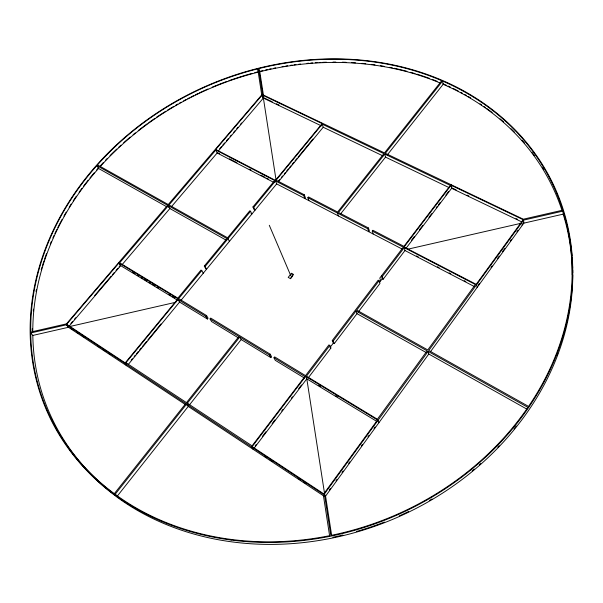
<?xml version="1.0" encoding="UTF-8"?>
<svg xmlns="http://www.w3.org/2000/svg" width="603" height="603" viewBox="0 0 603 603"><rect width="100%" height="100%" fill="white"/><g stroke="black" fill="none" stroke-linecap="round" stroke-linejoin="round"><path stroke-width="0.9" d="M324.406 493.993L428.1 351.398L527.889 407.364A275.925 233.549 -23.1 0 1 330.813 535.441L324.406 493.993L325.575 496.133L331.688 535.607M523.555 220.125L428.756 350.494L528.545 406.399A275.865 233.451 -23 0 0 563.021 211.088L523.555 220.125L523.856 223.14L430.55 351.602M329.351 489.945L330.452 488.43M335.969 480.84L337.069 479.317M342.029 472.488L343.137 470.973M348.647 463.383L349.755 461.868M361.333 445.926L362.433 444.411M367.951 436.821L369.051 435.306M374.011 428.469L375.119 426.954M478.33 284.887L479.438 283.372M491 267.453L492.101 265.938M497.611 258.363L499.261 256.087M502.563 251.534L504.771 248.504M510.274 240.929L511.374 239.406M516.884 231.831L517.985 230.316M521.844 225.009L523.494 222.733M325.575 496.133L428.793 354.014L428.1 351.398M308.178 377.93L330.896 348.029L329.833 345.444L328.921 344.908L305.533 375.639L274.659 356.901L273.981 357.783L275.254 360.3L304.447 378.066M334.235 343.635L356.999 313.673L356.049 310.982L333.18 341.034L334.235 343.635L333.323 343.107L332.268 340.507L378.194 280.176L379.106 280.674L379.958 283.448L358.212 312.075M383.154 279.242L404.975 250.524L404.229 247.652L382.317 276.453L383.154 279.242L382.249 278.752L381.405 275.963L382.317 276.453M305.646 376.362L252.167 446.642L323.773 493.872L377.508 420.005L305.646 376.362L306.814 378.85L324.504 493.224M451.074 185.249L404.085 247.004L476.189 284.337L523.193 219.718L451.074 185.249L451.639 188.294L405.962 248.391M329.833 345.444L306.437 376.189L377.365 419.236L427.12 350.848L356.049 310.982M379.106 280.674L356.705 310.123L427.783 349.944L475.383 284.518L404.229 247.652M255.182 445.903L256.313 444.419M262.524 436.24L265.915 431.786M272.126 423.608L274.953 419.892M281.729 410.975L282.86 409.49M291.332 398.342L292.463 396.857M298.681 388.686L301.5 384.97M333.323 343.107L329.992 347.494L330.896 348.029M379.581 282.257L382.249 278.752M411.45 240.333L414.269 236.632M419.334 229.962L422.718 225.514M428.914 217.366L431.733 213.658M436.233 207.734L437.363 206.249M438.487 204.771L440.175 202.548M445.813 195.138L448.624 191.43M254.149 448.15L306.814 378.85L376.815 421.422M270.265 354.232L271.554 356.765L270.875 357.639L269.586 355.114L270.265 354.232L210.711 318.083L210.032 318.927L211.51 321.512L238.72 338.072M368.478 227.994L369.353 230.896L368.727 231.695L367.853 228.801L368.478 227.994L338.471 212.46L384.744 154.067L450.32 185.423L403.942 246.348L372.903 230.286L372.277 231.092L373.136 233.987M117.683 495.606L188.249 406.437L186.621 404.085L115.143 494.287L116.123 495.312M189.538 404.809L241.17 339.557L239.783 337.002L187.329 403.188L188.144 404.364M340.605 213.899L385.528 157.127L384.744 154.067M387.292 154.903L443.152 84.307L442.594 81.066L385.347 153.305L523.291 219.206L562.735 210.168A275.759 233.278 -23 0 0 442.594 81.066M290.458 278.752L292.613 276.016L291.46 273.287L288.204 277.395L290.337 278.594L293.586 274.478L291.46 273.287M185.777 403.528L114.306 493.669A275.812 233.361 -23.2 0 1 30.73 332.977L66.481 324.791L185.777 403.528L186.998 405.291M126.841 363.926L125.937 362.712L177.983 299.457L179.558 302.073L207.409 319.017L208.088 318.18L206.595 315.588L178.661 298.628L201.779 270.536L200.98 270.069L177.862 298.146L119.665 262.818L168.35 205.713L226.916 238.562L204.296 266.044L205.751 268.757L206.55 269.224L205.095 266.511L204.296 266.044M308.917 200.641L307.847 197.716L308.48 196.94L337.612 212.022L383.885 153.652L322.228 124.165L276.121 180.191L304.319 194.792L305.397 197.716L304.771 198.493L303.693 195.56L275.496 180.953L253.757 207.372L255.009 210.243L254.202 209.814L252.951 206.942L274.689 180.538L215.821 150.034L168.998 204.96L227.565 237.778L249.77 210.809L250.569 211.246L251.835 214.103L251.036 213.666M207.409 319.017L205.917 316.424L206.595 315.588M303.693 195.56L304.319 194.792M131.168 360.225L132.366 358.777M134.152 356.599L135.343 355.144M136.542 353.69L138.328 351.511M139.527 350.064L141.313 347.886M142.504 346.431L146.68 341.351M147.878 339.896L161.001 323.924M278.36 181.126L279.551 179.671M281.337 177.493L282.536 176.046M284.322 173.868L285.513 172.413M286.711 170.966L288.498 168.787M289.689 167.333L290.887 165.885M292.078 164.431L293.865 162.252M295.063 160.797L296.849 158.627M298.04 157.172L312.957 139.022M128.333 364.416L179.558 302.073M180.825 300.535L276.656 183.892L275.496 180.953M278.473 181.684L323.2 127.241L322.228 124.165M205.095 266.511L250.569 211.246M167.596 205.291L66.451 323.864L30.723 332.049A275.707 233.188 -23.2 0 1 96.842 165.606L167.596 205.291L168.742 207.409M257.715 68.863L261.725 94.942L168.245 204.538L97.482 164.89A275.646 233.09 -23.1 0 1 257.715 68.863L258.288 70.423M66.677 324.278L118.949 262.983L177.923 298.802L125.19 362.878L66.677 324.278L68.154 326.155M262.23 94.98L215.753 149.476L275.405 180.365L322.123 123.607L262.23 94.98L263.383 98.063L275.993 179.596M70.86 323.494L72.692 321.346M74.523 319.191L75.744 317.758M94.671 295.538L111.156 276.182M112.377 274.742L114.208 272.594M116.04 270.446L117.871 268.29M119.093 266.858L120.314 265.426L118.58 262.757M219.748 148.67L221.572 146.529M222.786 145.104L224.61 142.964M226.434 140.823L228.251 138.682M230.075 136.542L231.288 135.117M233.723 132.261L234.936 130.836M236.76 128.695L237.974 127.271M240.401 124.422L241.622 122.989M69.247 326.065L120.69 265.652L118.949 262.983M218.309 150.999L263.383 98.063L321.414 125.876M122.002 264.777L169.88 208.532L168.35 205.713M171.734 206.354L217.155 152.989L215.821 150.034M69.556 326.57L175.835 302.254M407.575 249.25L521.67 223.148M30.73 332.977L32.818 335.434L68.448 327.286L185.068 404.334M523.856 223.14L563.172 214.148L563.021 211.088M272.224 101.809L263.835 97.792L262.976 95.478M276.423 103.814L278.94 105.02M452.778 188.302L456.154 189.915M467.114 195.168L468.795 195.975M516.002 218.588L517.691 219.394M451.639 188.294L521.806 221.919M323.2 127.241L382.988 155.913M385.528 157.127L449.182 187.654M307.847 197.716L367.853 228.801M372.277 231.092L403.317 247.177L379.8 278.066L380.651 280.855M217.917 152.861L219.567 153.72M229.479 158.86L236.919 162.72M249.31 169.157L250.961 170.008M260.873 175.156L265.003 177.297M266.654 178.156L268.305 179.016M416.53 255.943L418.203 256.81M437.416 266.782L439.09 267.649M449.114 272.858L450.78 273.724M464.152 280.659L465.817 281.526M217.155 152.989L274.199 182.611M276.656 183.892L402.397 249.182M404.975 250.524L474.214 286.478M252.951 206.942L253.757 207.372M96.842 165.606L98.553 168.456L166.662 206.723M169.88 208.532L226.66 240.439M356.999 313.673L426.193 352.551M428.793 354.014L526.57 408.955M332.268 340.507L333.18 341.034M177.983 299.457L205.917 316.424M210.032 318.927L238.931 336.482L186.485 402.631L125.937 362.712M239.783 337.002L269.586 355.114M273.981 357.783L304.847 376.536L252.069 445.873L187.329 403.188M132.524 272.255L134.914 273.702M137.296 275.149L138.886 276.121M141.275 277.568L142.866 278.533M144.456 279.506L146.838 280.953M149.227 282.4L150.818 283.372M152.401 284.337L154.79 285.784M157.172 287.232L158.762 288.204M169.104 294.483L170.694 295.455M172.285 296.42L174.666 297.867M318.851 385.513L320.457 386.485M335.72 395.764L337.326 396.736M120.69 265.652L177.116 299.97M241.17 339.557L270.875 357.639M186.621 404.085L323.208 494.234L329.592 535.69A275.903 233.512 -23.1 0 1 115.143 494.287M70.973 328.318L73.31 329.856M76.423 331.914L78.759 333.459M81.865 335.509L84.201 337.054M97.43 345.783L99.766 347.328M102.872 349.378L105.208 350.923M108.321 352.981L110.658 354.519M264.559 456.147L266.91 457.7M270.046 459.772L272.398 461.325M298.274 478.413L300.633 479.965M303.769 482.038L306.12 483.591M188.249 406.437L324.376 496.375M66.481 324.791L68.448 327.286M124.836 363.308L126.645 365.735M251.805 447.109L253.222 449.363M201.779 270.536L203.249 273.234M228.047 238.615L229.404 241.404M269.285 225.273L290.895 275.94M377.991 420.299L378.91 422.695M261.725 94.942L262.878 98.025M258.657 68.621L262.689 94.701L384.488 152.891L441.728 80.696A275.669 233.127 -23.1 0 0 258.657 68.621L259.803 71.749L263.549 95.93M337.409 213.032L338.381 215.942M451.376 184.85L451.933 187.895M476.679 284.593L477.169 287.42M563.579 213.56A276.34 234.183 -23.1 0 1 566.104 222.371M566.571 224.165A276.34 234.183 -23.1 0 1 567.016 225.959M567.446 227.768A276.34 234.183 -23.1 0 1 568.064 230.497M568.448 232.328A276.34 234.183 -23.1 0 1 571.93 255.732M572.096 257.632A276.34 234.183 -23.1 0 1 572.239 259.546M572.368 261.453A276.34 234.183 -23.1 0 1 572.526 264.325M572.609 266.24A276.34 234.183 -23.1 0 1 572.677 268.162M572.722 270.076A276.34 234.183 -23.1 0 1 572.767 272.955M572.775 274.878A276.34 234.183 -23.1 0 1 408.872 512.045A276.34 234.183 -23.1 0 1 116.258 496.57L115.889 496.209A276.34 234.183 -23.1 0 1 68.463 447.901M56.863 429.261A276.34 234.183 -23.1 0 1 55.958 427.587M52.499 420.826A276.34 234.183 -23.1 0 1 51.677 419.115M32.223 330.489A276.34 234.183 -23.1 0 1 32.245 328.643M33.255 310.975A276.34 234.183 -23.1 0 1 33.444 309.113M36.029 291.513A276.34 234.183 -23.1 0 1 36.384 289.674M41.208 269.797A276.34 234.183 -23.1 0 1 42.006 267.114M42.549 265.328A276.34 234.183 -23.1 0 1 43.989 260.865M44.584 259.079A276.34 234.183 -23.1 0 1 46.476 253.742M50.268 244.049A276.34 234.183 -23.1 0 1 51.376 241.426M52.891 237.951A276.34 234.183 -23.1 0 1 54.066 235.366M54.865 233.647A276.34 234.183 -23.1 0 1 56.916 229.381M57.76 227.685A276.34 234.183 -23.1 0 1 62.124 219.334M63.933 216.085A276.34 234.183 -23.1 0 1 66.255 212.052M69.157 207.244A276.34 234.183 -23.1 0 1 71.146 204.063M73.189 200.889A276.34 234.183 -23.1 0 1 76.347 196.179M79.061 192.297A276.34 234.183 -23.1 0 1 81.835 188.453M83.538 186.169A276.34 234.183 -23.1 0 1 88.174 180.169M89.953 177.953A276.34 234.183 -23.1 0 1 94.174 172.857M96.631 170.001A276.34 234.183 -23.1 0 1 98.493 167.883M100.347 165.817A276.34 234.183 -23.1 0 1 103.497 162.395M105.419 160.353A276.34 234.183 -23.1 0 1 107.372 158.325M110.002 155.649A276.34 234.183 -23.1 0 1 116.756 149.069M118.829 147.132A276.34 234.183 -23.1 0 1 120.917 145.21M123.736 142.677A276.34 234.183 -23.1 0 1 130.188 137.107M133.097 134.695A276.34 234.183 -23.1 0 1 135.298 132.909M138.253 130.565A276.34 234.183 -23.1 0 1 147.192 123.803M148.692 122.718A276.34 234.183 -23.1 0 1 154.783 118.452M156.328 117.397A276.34 234.183 -23.1 0 1 165.75 111.269M167.34 110.274A276.34 234.183 -23.1 0 1 173.785 106.399M175.413 105.45A276.34 234.183 -23.1 0 1 177.862 104.048M179.498 103.128A276.34 234.183 -23.1 0 1 181.141 102.216M183.614 100.867A276.34 234.183 -23.1 0 1 186.093 99.54M187.752 98.666A276.34 234.183 -23.1 0 1 189.41 97.807M191.076 96.955A276.34 234.183 -23.1 0 1 193.578 95.704M195.244 94.882A276.34 234.183 -23.1 0 1 198.591 93.269M199.427 92.87A276.34 234.183 -23.1 0 1 207.899 89.025M212.196 87.179A276.34 234.183 -23.1 0 1 227.075 81.352M228.846 80.712A276.34 234.183 -23.1 0 1 252.099 73.378M254.79 72.646A276.34 234.183 -23.1 0 1 257.481 71.945M259.275 71.493A276.34 234.183 -23.1 0 1 262.87 70.619M265.584 69.986A276.34 234.183 -23.1 0 1 267.393 69.579M269.217 69.179A276.34 234.183 -23.1 0 1 271.041 68.787M273.777 68.229A276.34 234.183 -23.1 0 1 275.609 67.868M282.053 66.677A276.34 234.183 -23.1 0 1 283.9 66.36M285.747 66.059A276.34 234.183 -23.1 0 1 287.593 65.765M290.375 65.35A276.34 234.183 -23.1 0 1 292.229 65.079M294.083 64.83A276.34 234.183 -23.1 0 1 295.937 64.589M298.719 64.242A276.34 234.183 -23.1 0 1 300.573 64.031M307.055 63.368A276.34 234.183 -23.1 0 1 308.909 63.202M310.756 63.051A276.34 234.183 -23.1 0 1 312.603 62.908M315.369 62.72A276.34 234.183 -23.1 0 1 317.208 62.606M319.04 62.508A276.34 234.183 -23.1 0 1 320.879 62.418M322.718 62.335A276.34 234.183 -23.1 0 1 326.442 62.215M332.984 62.101A276.34 234.183 -23.1 0 1 335.796 62.101M342.361 62.199A276.34 234.183 -23.1 0 1 346.122 62.32M351.753 62.591A276.34 234.183 -23.1 0 1 355.499 62.833M362.034 63.368A276.34 234.183 -23.1 0 1 365.757 63.745M371.305 64.393A276.34 234.183 -23.1 0 1 374.983 64.883M380.463 65.704A276.34 234.183 -23.1 0 1 384.088 66.315M389.583 67.325A276.34 234.183 -23.1 0 1 392.334 67.875M394.166 68.26A276.34 234.183 -23.1 0 1 406.942 71.312M410.568 72.3A276.34 234.183 -23.1 0 1 415.075 73.604M416.869 74.146A276.34 234.183 -23.1 0 1 429.276 78.307M432.75 79.604A276.34 234.183 -23.1 0 1 437.062 81.292M443.001 83.772A276.34 234.183 -23.1 0 1 446.408 85.279M448.104 86.048A276.34 234.183 -23.1 0 1 450.645 87.239M453.177 88.453A276.34 234.183 -23.1 0 1 458.205 90.985M460.7 92.297A276.34 234.183 -23.1 0 1 462.35 93.186M464.823 94.55A276.34 234.183 -23.1 0 1 466.458 95.47M468.086 96.412A276.34 234.183 -23.1 0 1 470.521 97.837M480.041 103.844A276.34 234.183 -23.1 0 1 481.593 104.884M483.9 106.467A276.34 234.183 -23.1 0 1 485.423 107.538M486.938 108.623A276.34 234.183 -23.1 0 1 492.146 112.49M500.06 118.851A276.34 234.183 -23.1 0 1 503.573 121.874M511.103 128.831A276.34 234.183 -23.1 0 1 514.427 132.117M522.092 140.318A276.34 234.183 -23.1 0 1 524.55 143.137M532.148 152.582A276.34 234.183 -23.1 0 1 534.364 155.566M542.587 167.755A276.34 234.183 -23.1 0 1 543.552 169.33M443.152 84.307A274.712 232.75 -23 0 1 562.026 210.537M259.803 71.749A274.621 232.607 -23.1 0 1 440.597 83.214M100.415 166.375A274.599 232.57 -23.1 0 1 257.956 72.209M32.788 331.733A274.651 232.66 -23.2 0 1 98.553 168.456M116.266 495.726A274.757 232.841 -23.2 0 1 32.818 335.434M516.304 426.02A274.87 233.029 -23.1 0 1 513.99 428.906M499.126 445.79A274.87 233.029 -23.1 0 1 497.814 447.155M480.727 463.549A274.87 233.029 -23.1 0 1 479.302 464.8M474.327 469.066A274.87 233.029 -23.1 0 1 472.194 470.837M432.012 498.983A274.87 233.029 -23.1 0 1 429.547 500.43M408.615 511.54A274.87 233.029 -23.1 0 1 399.254 515.897M384.405 522.085A274.87 233.029 -23.1 0 1 356.531 531.454M342.881 535.042A274.87 233.029 -23.1 0 1 332.879 537.265M563.172 214.148A274.81 232.931 -23 0 1 572.255 274.893M557.775 353.215A274.81 232.931 -23 0 1 557.134 354.911M231.153 540.047A277.448 234.748 -23.1 0 0 563.519 210.485A277.448 234.748 -23.1 0 0 109.64 151.436A277.448 234.748 -23.1 0 0 231.153 540.047"/></g></svg>
